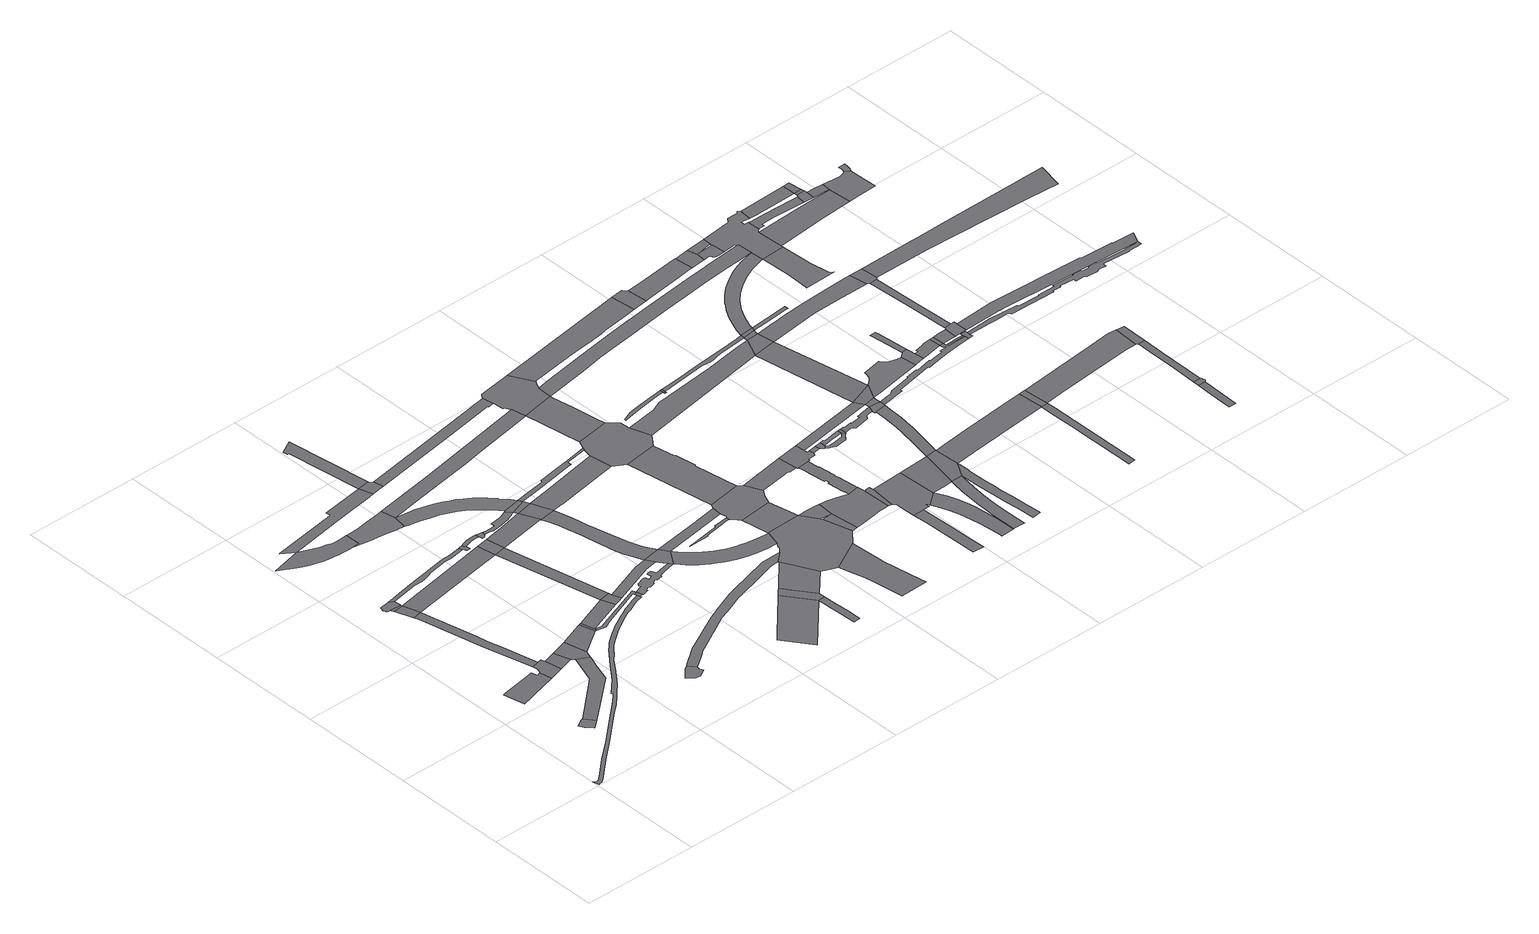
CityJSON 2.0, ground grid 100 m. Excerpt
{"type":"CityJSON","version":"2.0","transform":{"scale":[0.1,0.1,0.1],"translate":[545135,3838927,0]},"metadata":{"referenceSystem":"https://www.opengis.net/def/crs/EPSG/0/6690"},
"CityObjects":{
"road1":{"type":"Road","geometry":[{"type":"MultiSurface","lod":"1","boundaries":[[[0,1,2,3,4,5]]]}]},
"road2":{"type":"Road","attributes":{"RoadStructureAttribute.sectionType":"1"},"geometry":[{"type":"MultiSurface","lod":"1","boundaries":[[[6,7,8,9,10,11,12,13,14,15,16]]]}]},
"road3":{"type":"Road","attributes":{"RoadStructureAttribute.sectionType":"1"},"geometry":[{"type":"MultiSurface","lod":"1","boundaries":[[[17,18,5,4,19,20,21,22,23]]]}]},
"road4":{"type":"Road","geometry":[{"type":"MultiSurface","lod":"1","boundaries":[[[24,25,26,27,28,29,30,16,15,31,32]]]}]},
"road5":{"type":"Road","attributes":{"function":"1","RoadStructureAttribute.sectionType":"7"},"geometry":[{"type":"MultiSurface","lod":"1","boundaries":[[[33,34,35,36,37,38,39,40,41,42,26,25]]]}]},
"road6":{"type":"Road","attributes":{"RoadStructureAttribute.sectionType":"1"},"geometry":[{"type":"MultiSurface","lod":"1","boundaries":[[[43,44,45,46,47,48,49,50,51,52,53,54,55,56,57,58,59,60,61,62,63,64,65,66,67,68,69,70,71,72,73,74,75,76,77,78,79,80,81,82,83,84,85,86,87,88,89,90,91,92,93,94,95,96,97,98,99,100,101,102,103]]]}]},
"road7":{"type":"Road","geometry":[{"type":"MultiSurface","lod":"1","boundaries":[[[104,105,106,107,108,109,110,111,112,113,114,115,116,117,118]]]}]},
"road8":{"type":"Road","geometry":[{"type":"MultiSurface","lod":"1","boundaries":[[[113,119,120,121,122,123,114]]]}]},
"road9":{"type":"Road","geometry":[{"type":"MultiSurface","lod":"1","boundaries":[[[122,121,38,37,124]]]}]},
"road10":{"type":"Road","attributes":{"RoadStructureAttribute.sectionType":"1"},"geometry":[{"type":"MultiSurface","lod":"1","boundaries":[[[125,126,32,31,127]]]}]},
"road11":{"type":"Road","geometry":[{"type":"MultiSurface","lod":"1","boundaries":[[[128,129,125,127,17,23,130]]]}]},
"road12":{"type":"Road","attributes":{"function":"1","RoadStructureAttribute.sectionType":"7"},"geometry":[{"type":"MultiSurface","lod":"1","boundaries":[[[131,132,133,134,135,136,137,138,139,140,141,142,143,144,145,146,147,148,149,150,151,152,153,154,155,156,157,158,159,160]]]}]},
"road13":{"type":"Road","attributes":{"RoadStructureAttribute.sectionType":"1"},"geometry":[{"type":"MultiSurface","lod":"1","boundaries":[[[161,162,163,128,130,164,165]]]}]},
"road14":{"type":"Road","attributes":{"RoadStructureAttribute.sectionType":"1"},"geometry":[{"type":"MultiSurface","lod":"1","boundaries":[[[166,167,168,169,170,171,172,104,118,173,174,175,176,177,178,179,180,181,182,183,184,185]]]}]},
"road15":{"type":"Road","geometry":[{"type":"MultiSurface","lod":"1","boundaries":[[[186,187,188,189,190,191,192,193]]]}]},
"road16":{"type":"Road","attributes":{"RoadStructureAttribute.sectionType":"1"},"geometry":[{"type":"MultiSurface","lod":"1","boundaries":[[[194,122,124,195,196,197]]]}]},
"road17":{"type":"Road","geometry":[{"type":"MultiSurface","lod":"1","boundaries":[[[198,161,165,199,200]]]}]},
"road18":{"type":"Road","attributes":{"RoadStructureAttribute.sectionType":"1"},"geometry":[{"type":"MultiSurface","lod":"1","boundaries":[[[201,202,203,204,205,206,207,208,209,210,211,212,213]]]}]},
"road19":{"type":"Road","attributes":{"RoadStructureAttribute.sectionType":"1"},"geometry":[{"type":"MultiSurface","lod":"1","boundaries":[[[214,198,200,215]]]}]},
"road20":{"type":"Road","geometry":[{"type":"MultiSurface","lod":"1","boundaries":[[[216,217,218,219,220,160,159,221,222,223,224,225,226,227]]]}]},
"road21":{"type":"Road","attributes":{"RoadStructureAttribute.sectionType":"1"},"geometry":[{"type":"MultiSurface","lod":"1","boundaries":[[[228,229,200,199,230,231,232,233,234]]]}]},
"road22":{"type":"Road","geometry":[{"type":"MultiSurface","lod":"1","boundaries":[[[235,236,166,185,237,238,239,240,241,242,243,244,245,246]]]}]},
"road23":{"type":"Road","geometry":[{"type":"MultiSurface","lod":"1","boundaries":[[[247,214,215,248,249,250]]]}]},
"road24":{"type":"Road","attributes":{"RoadStructureAttribute.sectionType":"1"},"geometry":[{"type":"MultiSurface","lod":"1","boundaries":[[[251,252,214,247]]]}]},
"road25":{"type":"Road","geometry":[{"type":"MultiSurface","lod":"1","boundaries":[[[253,254,255,256,257,235,246,258,259,260,261,262,263]]]}]},
"road26":{"type":"Road","geometry":[{"type":"MultiSurface","lod":"1","boundaries":[[[264,194,197,252,251]]]}]},
"road27":{"type":"Road","geometry":[{"type":"MultiSurface","lod":"1","boundaries":[[[234,233,43,103,265]]]}]},
"road28":{"type":"Road","geometry":[{"type":"MultiSurface","lod":"1","boundaries":[[[266,267,263,262,268,269,270,271,272,273,274,275,276,277,278,279,280]]]}]},
"road29":{"type":"Road","geometry":[{"type":"MultiSurface","lod":"1","boundaries":[[[281,282,201,213,283,284,285]]]}]},
"road30":{"type":"Road","attributes":{"RoadStructureAttribute.sectionType":"1"},"geometry":[{"type":"MultiSurface","lod":"1","boundaries":[[[286,287,288,289,250,249,290,291,292]]]}]},
"road31":{"type":"Road","attributes":{"RoadStructureAttribute.sectionType":"1"},"geometry":[{"type":"MultiSurface","lod":"1","boundaries":[[[293,294,295,296,201,282]]]}]},
"road32":{"type":"Road","attributes":{"function":"1","RoadStructureAttribute.sectionType":"7"},"geometry":[{"type":"MultiSurface","lod":"1","boundaries":[[[297,298,299,300,301,302,303,304,305,306,307,308,309,310,311,312,313,314,315,316,317,318,227,226,319,320,321,322,323,324,325,326,327,328,329,330,331,332,333]]]}]},
"road33":{"type":"Road","attributes":{"RoadStructureAttribute.sectionType":"1"},"geometry":[{"type":"MultiSurface","lod":"1","boundaries":[[[334,335,336,337,338,339,340,341,342,343,344,345,346,347,348,349,186,193,350,351,352,353,354,355,356,357,358,359,360,361,362,363,364,365]]]}]},
"road34":{"type":"Road","attributes":{"RoadStructureAttribute.sectionType":"1"},"geometry":[{"type":"MultiSurface","lod":"1","boundaries":[[[366,367,368,264,251,369,370,371,372,373]]]}]},
"road35":{"type":"Road","attributes":{"RoadStructureAttribute.sectionType":"1"},"geometry":[{"type":"MultiSurface","lod":"1","boundaries":[[[374,375,376,377,378,379,380,381,280,279,382,383,384,385,386,387,388,389,390]]]}]},
"road36":{"type":"Road","attributes":{"RoadStructureAttribute.sectionType":"1"},"geometry":[{"type":"MultiSurface","lod":"1","boundaries":[[[391,392,393,394,395,396,397,398,399,400,401,402,403,404,405,406,234,265,407,408,409,410,411,412,413,414,415,416,417,418,419,420,421]]]}]},
"road37":{"type":"Road","attributes":{"RoadStructureAttribute.sectionType":"1"},"geometry":[{"type":"MultiSurface","lod":"1","boundaries":[[[422,423,424,425,426,427,428]]]}]},
"road38":{"type":"Road","geometry":[{"type":"MultiSurface","lod":"1","boundaries":[[[333,332,374,390,429]]]}]},
"road39":{"type":"Road","geometry":[{"type":"MultiSurface","lod":"1","boundaries":[[[430,286,292,431,432,421,420,433,434]]]}]},
"road40":{"type":"Road","geometry":[{"type":"MultiSurface","lod":"1","boundaries":[[[435,436,429,390,366,437]]]}]},
"road41":{"type":"Road","geometry":[{"type":"MultiSurface","lod":"1","boundaries":[[[437,366,373,438]]]}]},
"road42":{"type":"Road","attributes":{"function":"1","RoadStructureAttribute.sectionType":"7"},"geometry":[{"type":"MultiSurface","lod":"1","boundaries":[[[439,440,441,442,443,444,445,438,373,446,447,448,449,450,451,452,453,454,455,456,457,286,430]]]}]},
"road43":{"type":"Road","attributes":{"RoadStructureAttribute.sectionType":"1"},"geometry":[{"type":"MultiSurface","lod":"1","boundaries":[[[458,459,460,461,462,463]]]}]},
"road44":{"type":"Road","geometry":[{"type":"MultiSurface","lod":"1","boundaries":[[[464,465,422,428,461,460,466,467]]]}]},
"road45":{"type":"Road","attributes":{"function":"1","RoadStructureAttribute.sectionType":"7"},"geometry":[{"type":"MultiSurface","lod":"1","boundaries":[[[468,469,470,471,216,227,472,473,474,475,476,477,478]]]}]},
"road46":{"type":"Road","attributes":{"RoadStructureAttribute.sectionType":"1"},"geometry":[{"type":"MultiSurface","lod":"1","boundaries":[[[479,480,481,464,467,482,483]]]}]},
"road47":{"type":"Road","attributes":{"function":"1","RoadStructureAttribute.sectionType":"7"},"geometry":[{"type":"MultiSurface","lod":"1","boundaries":[[[484,485,486,487,488,489,490,491,492,493,494,495,496,497,433,420,498,499,500,501,502,503,504,505,506,507,508,509,510,511,512,513,514]]]}]},
"road48":{"type":"Road","attributes":{"RoadStructureAttribute.sectionType":"1"},"geometry":[{"type":"MultiSurface","lod":"1","boundaries":[[[515,516,285,284,517,518,519,520]]]}]},
"road49":{"type":"Road","attributes":{"RoadStructureAttribute.sectionType":"1"},"geometry":[{"type":"MultiSurface","lod":"1","boundaries":[[[521,522,430,434,523]]]}]},
"road50":{"type":"Road","attributes":{"RoadStructureAttribute.sectionType":"1"},"geometry":[{"type":"MultiSurface","lod":"1","boundaries":[[[524,525,526,527,437,438,528,529,530,531,532]]]}]},
"road51":{"type":"Road","attributes":{"RoadStructureAttribute.sectionType":"1"},"geometry":[{"type":"MultiSurface","lod":"1","boundaries":[[[533,534,535,536,537,538,539,540]]]}]},
"road52":{"type":"Road","attributes":{"RoadStructureAttribute.sectionType":"1"},"geometry":[{"type":"MultiSurface","lod":"1","boundaries":[[[541,542,543,544,545,546,333,429,547,548,549,550,551,552]]]}]},
"road53":{"type":"Road","attributes":{"RoadStructureAttribute.sectionType":"1"},"geometry":[{"type":"MultiSurface","lod":"1","boundaries":[[[553,554,555,556,557,558,559,560,561,562,563,564,565,566]]]}]},
"road54":{"type":"Road","geometry":[{"type":"MultiSurface","lod":"1","boundaries":[[[567,514,513,568,569,570,571,334,365,479,483,559,558,572,573,574,575,576]]]}]},
"road55":{"type":"Road","geometry":[{"type":"MultiSurface","lod":"1","boundaries":[[[577,578,514,567]]]}]},
"road56":{"type":"Road","geometry":[{"type":"MultiSurface","lod":"1","boundaries":[[[579,580,521,523,581,582,533,540,583,578,577,584,585,586]]]}]},
"road57":{"type":"Road","attributes":{"RoadStructureAttribute.sectionType":"1"},"geometry":[{"type":"MultiSurface","lod":"1","boundaries":[[[587,588,589,590,591,592,593,580,579]]]}]},
"road58":{"type":"Road","attributes":{"RoadStructureAttribute.sectionType":"1"},"geometry":[{"type":"MultiSurface","lod":"1","boundaries":[[[594,574,573,595]]]}]},
"road59":{"type":"Road","geometry":[{"type":"MultiSurface","lod":"1","boundaries":[[[596,597,598,599,600,541,552,524,532,601,602,593,592,603,604]]]}]},
"road60":{"type":"Road","attributes":{"function":"1","RoadStructureAttribute.sectionType":"7"},"geometry":[{"type":"MultiSurface","lod":"1","boundaries":[[[605,606,607,567,576,608,594,609]]]}]},
"road61":{"type":"Road","attributes":{"RoadStructureAttribute.sectionType":"7"},"geometry":[{"type":"MultiSurface","lod":"1","boundaries":[[[610,611,612,613,614,615,478,616,617,600,599]]]}]},
"road62":{"type":"Road","geometry":[{"type":"MultiSurface","lod":"1","boundaries":[[[618,619,620,515,520,621,622,623,624,625,468,478,615,626,627,628,629,630]]]}]},
"road63":{"type":"Road","attributes":{"RoadStructureAttribute.sectionType":"1"},"geometry":[{"type":"MultiSurface","lod":"1","boundaries":[[[631,632,586,585,633,634,635]]]}]},
"road64":{"type":"Road","geometry":[{"type":"MultiSurface","lod":"1","boundaries":[[[636,637,638,639,609,594,595,640,641,642,643,644,645,646,647,648,649,650]]]}]},
"road65":{"type":"Road","attributes":{"RoadStructureAttribute.sectionType":"1"},"geometry":[{"type":"MultiSurface","lod":"1","boundaries":[[[651,652,653,654,655,656,657,658]]]}]},
"road66":{"type":"Road","geometry":[{"type":"MultiSurface","lod":"1","boundaries":[[[659,660,661,647,646,662,663]]]}]},
"road67":{"type":"Road","attributes":{"RoadStructureAttribute.sectionType":"7"},"geometry":[{"type":"MultiSurface","lod":"1","boundaries":[[[664,665,666,667,668,669,670,671,672,673,674,675,676,677,678,679,680,681,682,683,684,685,686,687,688,689,690,691,692,693,650,649]]]}]},
"road68":{"type":"Road","attributes":{"RoadStructureAttribute.sectionType":"1"},"geometry":[{"type":"MultiSurface","lod":"1","boundaries":[[[694,695,696,697,698,699,700,701,702,703,704,705,706,707]]]}]},
"road69":{"type":"Road","geometry":[{"type":"MultiSurface","lod":"1","boundaries":[[[708,631,635,709,710,711,678,677,712,713,714,715,716,717,718,719,720]]]}]},
"road70":{"type":"Road","geometry":[{"type":"MultiSurface","lod":"1","boundaries":[[[721,722,663,662,723,655,654,724,725,726,727,728,729]]]}]},
"road71":{"type":"Road","attributes":{"function":"1","RoadStructureAttribute.sectionType":"7"},"geometry":[{"type":"MultiSurface","lod":"1","boundaries":[[[730,731,732,733,734,735,736,737,738,739,740,729,728,741,742,743,744,745,746,747,748,749,750]]]}]},
"road72":{"type":"Road","attributes":{"RoadStructureAttribute.sectionType":"1"},"geometry":[{"type":"MultiSurface","lod":"1","boundaries":[[[751,717,716,752]]]}]},
"road73":{"type":"Road","geometry":[{"type":"MultiSurface","lod":"1","boundaries":[[[707,753,754,755]]]}]},
"road74":{"type":"Road","geometry":[{"type":"MultiSurface","lod":"1","boundaries":[[[756,694,707,755,757]]]}]},
"road75":{"type":"Road","geometry":[{"type":"MultiSurface","lod":"1","boundaries":[[[758,751,752,759,760]]]}]},
"road76":{"type":"Road","attributes":{"function":"1","RoadStructureAttribute.sectionType":"7"},"geometry":[{"type":"MultiSurface","lod":"1","boundaries":[[[761,762,763,764,765,766,767,768,769,770,771,772,773,774,775,776,777,778]]]}]},
"road77":{"type":"Road","attributes":{"RoadStructureAttribute.sectionType":"1"},"geometry":[{"type":"MultiSurface","lod":"1","boundaries":[[[779,780,781,782,783,784,785,721,729,786,787,788,761]]]}]},
"road78":{"type":"Road","geometry":[{"type":"MultiSurface","lod":"1","boundaries":[[[789,790,791,792,793,794,795,760,759,796,797,798,799,800,801,802,803,804]]]}]},
"road79":{"type":"Road","attributes":{"RoadStructureAttribute.sectionType":"1"},"geometry":[{"type":"MultiSurface","lod":"1","boundaries":[[[805,806,807,808,809,758,760,810,811,789]]]}]},
"road80":{"type":"Road","attributes":{"RoadStructureAttribute.sectionType":"1"},"geometry":[{"type":"MultiSurface","lod":"1","boundaries":[[[812,813,814,815,816,817,818,604,603,819]]]}]},
"road81":{"type":"Road","attributes":{"RoadStructureAttribute.sectionType":"1"},"geometry":[{"type":"MultiSurface","lod":"1","boundaries":[[[630,820,821,822,823,824,825,826,827,828,829,830,831,618]]]}]},
"road82":{"type":"Road","attributes":{"RoadStructureAttribute.sectionType":"1"},"geometry":[{"type":"MultiSurface","lod":"1","boundaries":[[[832,833,834,835,836,837,838,839,840,841,842,843,844,845,846,847,848,849,850,851,852,853,854,855,856,857,858,859]]]}]},
"road83":{"type":"Road","geometry":[{"type":"MultiSurface","lod":"1","boundaries":[[[860,805,789,804,861]]]}]},
"road84":{"type":"Road","attributes":{"RoadStructureAttribute.sectionType":"1"},"geometry":[{"type":"MultiSurface","lod":"1","boundaries":[[[862,708,720,863]]]}]},
"road85":{"type":"Road","geometry":[{"type":"MultiSurface","lod":"1","boundaries":[[[864,779,761,778,847,846]]]}]},
"road86":{"type":"Road","attributes":{"RoadStructureAttribute.sectionType":"1"},"geometry":[{"type":"MultiSurface","lod":"1","boundaries":[[[865,866,867,868,869,870,871,860,861,872,873,874,875,876]]]}]},
"road87":{"type":"Road","attributes":{"RoadStructureAttribute.sectionType":"1"},"geometry":[{"type":"MultiSurface","lod":"1","boundaries":[[[877,878,879,880,881,882,883,756,757,884,885,886,887,888,889,890]]]}]},
"road88":{"type":"Road","attributes":{"function":"1","RoadStructureAttribute.sectionType":"7"},"geometry":[{"type":"MultiSurface","lod":"1","boundaries":[[[891,892,893,894,895,896,897,898,899,900,901,902,903,904,779,864]]]}]},
"road89":{"type":"Road","geometry":[{"type":"MultiSurface","lod":"1","boundaries":[[[865,876,905,897,896,906,907]]]}]},
"road90":{"type":"Road","attributes":{"function":"1","RoadStructureAttribute.sectionType":"7"},"geometry":[{"type":"MultiSurface","lod":"1","boundaries":[[[908,909,865,907]]]}]},
"road91":{"type":"Road","attributes":{"function":"1","RoadStructureAttribute.sectionType":"7"},"geometry":[{"type":"MultiSurface","lod":"1","boundaries":[[[910,911,912,913,914,915,916,917,918,919,920,921,922,923,626,615,924,925,926,927,928,929,930,931,932,933,934]]]}]},
"road92":{"type":"Road","geometry":[{"type":"MultiSurface","lod":"1","boundaries":[[[935,862,863,936,909,908]]]}]},
"road93":{"type":"Road","geometry":[{"type":"MultiSurface","lod":"1","boundaries":[[[937,819,862,935]]]}]},
"road94":{"type":"Road","geometry":[{"type":"MultiSurface","lod":"1","boundaries":[[[938,939,940,831,830,941,942]]]}]},
"road95":{"type":"Road","attributes":{"RoadStructureAttribute.sectionType":"1"},"geometry":[{"type":"MultiSurface","lod":"1","boundaries":[[[943,944,945,946,947,864,846,948,949,950,951]]]}]},
"road96":{"type":"Road","geometry":[{"type":"MultiSurface","lod":"1","boundaries":[[[952,812,819,937]]]}]},
"road97":{"type":"Road","attributes":{"function":"1","RoadStructureAttribute.sectionType":"7"},"geometry":[{"type":"MultiSurface","lod":"1","boundaries":[[[953,954,955,890,812,952]]]}]},
"road98":{"type":"Road","geometry":[{"type":"MultiSurface","lod":"1","boundaries":[[[956,877,890,955]]]}]},
"road99":{"type":"Road","attributes":{"RoadStructureAttribute.sectionType":"1"},"geometry":[{"type":"MultiSurface","lod":"1","boundaries":[[[957,958,959,960,961,962,963,964,965,935,908,966,967,968,969,970]]]}]},
"road100":{"type":"Road","attributes":{"function":"1"},"geometry":[{"type":"MultiSurface","lod":"1","boundaries":[[[971,972,973,942,941,974,975,976,977,978]]]}]},
"road101":{"type":"Road","attributes":{"RoadStructureAttribute.sectionType":"1"},"geometry":[{"type":"MultiSurface","lod":"1","boundaries":[[[979,980,981,982,951,983,984,985,986,987,988]]]}]},
"road102":{"type":"Road","attributes":{"RoadStructureAttribute.sectionType":"1"},"geometry":[{"type":"MultiSurface","lod":"1","boundaries":[[[989,990,991,992,993,994,995,996,956,955]]]}]},
"road103":{"type":"Road","attributes":{"RoadStructureAttribute.sectionType":"1"},"geometry":[{"type":"MultiSurface","lod":"1","boundaries":[[[997,998,999,1000,1001,1002,1003,1004,1005,1006,1007,1008,907,906,1009,1010,1011,1012,1013,1014,1015,1016,1017]]]}]},
"road104":{"type":"Road","geometry":[{"type":"MultiSurface","lod":"1","boundaries":[[[1018,1019,1020,1021,970,969,1022,1023,1024]]]}]},
"road105":{"type":"Road","geometry":[{"type":"MultiSurface","lod":"1","boundaries":[[[1025,943,951,982]]]}]},
"road106":{"type":"Road","attributes":{"function":"1","RoadStructureAttribute.sectionType":"7"},"geometry":[{"type":"MultiSurface","lod":"1","boundaries":[[[1026,1027,1028,1029,1030,1031,1032,1033,1034,1035,1036,1037,1038,1039,1040,1041,877,956,1042,1043,1044,1045,1046,1047,1048,1049,1050,1051]]]}]},
"road107":{"type":"Road","geometry":[{"type":"MultiSurface","lod":"1","boundaries":[[[1052,1053,1054,1055,1020,1019]]]}]},
"road108":{"type":"Road","attributes":{"RoadStructureAttribute.sectionType":"1"},"geometry":[{"type":"MultiSurface","lod":"1","boundaries":[[[1056,1057,1058,1059,1060,1061,1062,1063,952,937,1064,1065,1066,1067]]]}]},
"road109":{"type":"Road","attributes":{"RoadStructureAttribute.sectionType":"1"},"geometry":[{"type":"MultiSurface","lod":"1","boundaries":[[[1068,1069,1070,1071,1072,1073,1024,1023,1074]]]}]},
"road110":{"type":"Road","geometry":[{"type":"MultiSurface","lod":"1","boundaries":[[[1075,971,978,1076,1077]]]}]},
"road111":{"type":"Road","geometry":[{"type":"MultiSurface","lod":"1","boundaries":[[[1078,1079,1068,1074,1080]]]}]},
"road112":{"type":"Road","attributes":{"RoadStructureAttribute.sectionType":"1"},"geometry":[{"type":"MultiSurface","lod":"1","boundaries":[[[1081,1082,1080,1074,1083,1084,1085]]]}]},
"road113":{"type":"Road","geometry":[{"type":"MultiSurface","lod":"1","boundaries":[[[1086,1077,1076,1087,1088,1089,1090,1091,1092,1093,1094,1095,1096,1097]]]}]},
"road114":{"type":"Road","attributes":{"RoadStructureAttribute.sectionType":"1"},"geometry":[{"type":"MultiSurface","lod":"1","boundaries":[[[1098,1099,1078,1080,1100]]]}]},
"road115":{"type":"Road","attributes":{"RoadStructureAttribute.sectionType":"1"},"geometry":[{"type":"MultiSurface","lod":"1","boundaries":[[[1101,1102,1075,1077,1103,1104,1105,1106]]]}]},
"road116":{"type":"Road","geometry":[{"type":"MultiSurface","lod":"1","boundaries":[[[1107,1108,1085,1084,997,1017,1109,1110,1111]]]}]},
"road117":{"type":"Road","geometry":[{"type":"MultiSurface","lod":"1","boundaries":[[[1112,1113,1114,1115,1116,1117,1118,1098,1100,1119,1120,1121,1122]]]}]},
"road118":{"type":"Road","attributes":{"RoadStructureAttribute.sectionType":"7"},"geometry":[{"type":"MultiSurface","lod":"1","boundaries":[[[1123,1124,1125,1126,1127,1128,1129,1130,1131,1132,1133,1134,1135,1136,1051]]]}]},
"road119":{"type":"Road","attributes":{"RoadStructureAttribute.sectionType":"1"},"geometry":[{"type":"MultiSurface","lod":"1","boundaries":[[[1137,1138,1139,1025,982,1140,1141,1142,1143,1144]]]}]},
"road120":{"type":"Road","attributes":{"RoadStructureAttribute.sectionType":"1"},"geometry":[{"type":"MultiSurface","lod":"1","boundaries":[[[1145,1146,1147,1148,1149,1150,1151,1116,1115]]]}]},
"road121":{"type":"Road","geometry":[{"type":"MultiSurface","lod":"1","boundaries":[[[1152,1153,1154,1155,1156,1101,1106,1157,1158,1159,1160,1086,1097,1161,1162,1163,1164,1165,1166,910,934,1167,1168,1026,1051,1136,1169,1170,1171,1172,1173,1174,1175,1176,1177,1178,1179,1180,1181,1182,1183,1184,1185,1186,1187]]]}]},
"road122":{"type":"Road","geometry":[{"type":"MultiSurface","lod":"1","boundaries":[[[1188,1056,1067,1147,1146,1189]]]}]},
"road123":{"type":"Road","attributes":{"RoadStructureAttribute.sectionType":"1"},"geometry":[{"type":"MultiSurface","lod":"1","boundaries":[[[1190,1191,1192,1193,1194]]]}]},
"road124":{"type":"Road","geometry":[{"type":"MultiSurface","lod":"1","boundaries":[[[1195,1190,1194,1196,1197,1198,1199,1200]]]}]},
"road125":{"type":"Road","attributes":{"RoadStructureAttribute.sectionType":"1"},"geometry":[{"type":"MultiSurface","lod":"1","boundaries":[[[1201,1202,1203,1204,1205,1206,1195,1200]]]}]},
"road126":{"type":"Road","attributes":{"function":"1","RoadStructureAttribute.sectionType":"7"},"geometry":[{"type":"MultiSurface","lod":"1","boundaries":[[[1207,1208,1209,1210,1211,1212,1213,1214,1179,1178,1215,1216,1217,1218,1219,1220,1221]]]}]},
"road127":{"type":"Road","geometry":[{"type":"MultiSurface","lod":"1","boundaries":[[[1222,1144,1143,1223,1203,1202,1224,1225]]]}]},
"road128":{"type":"Road","attributes":{"function":"1","RoadStructureAttribute.sectionType":"7"},"geometry":[{"type":"MultiSurface","lod":"1","boundaries":[[[1226,1227,1228,1229,1230,1231,1170,1169,1232,1233,1234,1235]]]}]},
"road129":{"type":"Road","attributes":{"RoadStructureAttribute.sectionType":"1"},"geometry":[{"type":"MultiSurface","lod":"1","boundaries":[[[1236,1187,1186,1237,1238,1239,1240,1241]]]}]},
"road130":{"type":"Road","attributes":{"RoadStructureAttribute.sectionType":"1"},"geometry":[{"type":"MultiSurface","lod":"1","boundaries":[[[1242,1243,1244,1245,1246,1247,1248,1249,1250,1251,1252,1253,1254,1255,1256,1257,1258,1259,1260,1111,1110,1261,1262,1263,1264,1265,1266,1267,1268,1269,1270,1271,1272,1273,1274,1275,1276,1277,1278,1279,1280,1281,1282,1283,1284,1285,1286]]]}]},
"road131":{"type":"Road","geometry":[{"type":"MultiSurface","lod":"1","boundaries":[[[1287,1221,1220,1288,1289,1290]]]}]},
"road132":{"type":"Road","geometry":[{"type":"MultiSurface","lod":"1","boundaries":[[[1291,1241,1287,1290]]]}]},
"road133":{"type":"Road","attributes":{"RoadStructureAttribute.sectionType":"1"},"geometry":[{"type":"MultiSurface","lod":"1","boundaries":[[[1292,1293,1294,1295,1296,1297,1298,1122,1121,1299,1300,1301,1302,1303,1286,1304]]]}]},
"road134":{"type":"Road","geometry":[{"type":"MultiSurface","lod":"1","boundaries":[[[1305,1236,1241,1291]]]}]},
"road135":{"type":"Road","attributes":{"function":"1","RoadStructureAttribute.sectionType":"7"},"geometry":[{"type":"MultiSurface","lod":"1","boundaries":[[[1306,1289,1288,1307,1308]]]}]},
"road136":{"type":"Road","geometry":[{"type":"MultiSurface","lod":"1","boundaries":[[[1309,1310,1311,1308,1307,1226,1235,1312,1313,1314]]]}]},
"road137":{"type":"Road","attributes":{"RoadStructureAttribute.sectionType":"1"},"geometry":[{"type":"MultiSurface","lod":"1","boundaries":[[[1315,1316,1317,1318,1319,1188,1189,1320,1321,1322,1323,1324,1325]]]}]},
"road138":{"type":"Road","geometry":[{"type":"MultiSurface","lod":"1","boundaries":[[[1326,1327,1328,1329,1330,1331,1332,1333,1309,1314]]]}]}
},
"vertices":[
[452,673,0],[380,631,0],[406,587,0],[453,531,0],[526,593,0],[460,671,0],
[599,1287,0],[576,1280,0],[561,1331,0],[515,1321,0],[259,1278,0],[235,1273,0],[273,1085,0],[363,1111,0],[403,1122,0],[625,1186,0],[605,1291,0],
[908,1234,0],[822,992,0],[918,927,0],[962,1062,0],[971,1088,0],[995,1156,0],[1005,1185,0],
[716,1399,0],[685,1392,0],[617,1375,0],[621,1356,0],[624,1336,0],[624,1333,0],[619,1313,0],[754,1223,0],[726,1365,0],
[613,1698,0],[582,1828,0],[561,1930,0],[474,2326,0],[457,2406,0],[381,2392,0],[381,2390,0],[385,2378,0],[392,2353,0],[515,1790,0],
[1755,1507,0],[1692,1484,0],[1640,1466,0],[1588,1443,0],[1546,1422,0],[1498,1399,0],[1449,1371,0],[1399,1346,0],[1349,1313,0],[1314,1288,0],[1255,1245,0],[1220,1217,0],[1195,1191,0],[1163,1159,0],[1124,1116,0],[1079,1060,0],[1018,982,0],[934,874,0],[821,762,0],[832,751,0],[803,720,0],[738,657,0],[662,589,0],[396,354,0],[235,217,0],[79,76,0],[47,50,0],[30,48,0],[17,55,0],[4,62,0],[18,9,0],[22,13,0],[50,15,0],[62,23,0],[104,58,0],[253,195,0],[414,334,0],[679,569,0],[759,637,0],[823,700,0],[862,743,0],[917,801,0],[964,857,0],[1045,960,0],[1104,1041,0],[1151,1091,0],[1188,1136,0],[1218,1167,0],[1243,1189,0],[1278,1217,0],[1335,1258,0],[1369,1283,0],[1419,1314,0],[1466,1342,0],[1514,1370,0],[1561,1393,0],[1603,1410,0],[1653,1431,0],[1703,1451,0],[1765,1470,0],[1762,1482,0],
[367,2658,0],[281,2641,0],[270,2606,0],[274,2605,0],[276,2602,0],[278,2587,0],[282,2580,0],[288,2576,0],[296,2575,0],[311,2578,0],[405,2571,0],[416,2573,0],[406,2627,0],[407,2631,0],[410,2633,0],
[322,2550,0],[325,2545,0],[325,2543,0],[411,2555,0],[408,2561,0],
[458,2406,0],
[837,1400,0],[771,1379,0],[881,1260,0],
[984,1445,0],[909,1422,0],[1026,1247,0],
[621,3450,0],[576,3450,0],[550,3451,0],[499,3466,0],[491,3469,0],[448,3478,0],[408,3493,0],[363,3513,0],[315,3532,0],[284,3545,0],[21,3486,0],[22,3485,0],[23,3484,0],[83,3447,0],[136,3418,0],[196,3388,0],[244,3369,0],[247,3368,0],[299,3352,0],[352,3335,0],[392,3330,0],[434,3323,0],[482,3319,0],[485,3319,0],[540,3317,0],[550,3317,0],[589,3317,0],[639,3320,0],[688,3323,0],[684,3453,0],
[1207,1525,0],[1148,1503,0],[1009,1453,0],[1154,1333,0],[1241,1392,0],
[1182,2793,0],[1088,2776,0],[1058,2773,0],[1028,2774,0],[996,2773,0],[652,2713,0],[599,2702,0],[643,2677,0],[663,2677,0],[690,2676,0],[718,2678,0],[746,2682,0],[767,2687,0],[803,2697,0],[840,2713,0],[1003,2741,0],[1060,2740,0],[1110,2747,0],[1158,2755,0],[1188,2761,0],
[1449,639,0],[1412,612,0],[1342,539,0],[1399,484,0],[1439,479,0],[1508,519,0],[1491,548,0],[1495,576,0],
[1296,2716,0],[576,2428,0],[1125,2523,0],[1325,2557,0],
[1224,1531,0],[1252,1390,0],[1254,1413,0],
[1128,3810,0],[758,3751,0],[763,3714,0],[755,3712,0],[275,3633,0],[182,3618,0],[179,3617,0],[283,3546,0],[688,3613,0],[763,3626,0],[786,3629,0],[1122,3685,0],[1163,3692,0],
[1524,1642,0],[1566,1527,0],
[1068,3498,0],[1030,3492,0],[895,3473,0],[798,3459,0],[698,3453,0],[630,3315,0],[766,3295,0],[865,3280,0],[929,3270,0],[1002,3259,0],[1066,3250,0],[1089,3372,0],
[1764,1570,0],[1316,1403,0],[1334,1378,0],[1396,1406,0],[1744,1539,0],[1748,1526,0],[1777,1540,0],
[1219,2801,0],[1194,2795,0],[1196,2760,0],[1202,2756,0],[1205,2748,0],[1207,2739,0],[1211,2735,0],[1218,2730,0],[1240,2734,0],[1236,2755,0],[1234,2767,0],[1234,2769,0],
[1616,1661,0],[1615,1545,0],[1650,1558,0],[1622,1635,0],
[1427,2574,0],[1326,2555,0],
[1362,2830,0],[1328,2830,0],[1297,2826,0],[1271,2819,0],[1243,2810,0],[1236,2771,0],[1270,2785,0],[1305,2794,0],[1342,2798,0],[1379,2797,0],[1382,2829,0],
[1406,2736,0],
[1790,1492,0],
[1426,2822,0],[1393,2828,0],[1382,2795,0],[1384,2793,0],[1386,2782,0],[1389,2761,0],[1409,2766,0],[1417,2770,0],[1423,2776,0],[1425,2782,0],[1426,2788,0],[1427,2790,0],[1431,2791,0],[1433,2792,0],[1437,2820,0],
[1233,3819,0],[1233,3822,0],[1185,3696,0],[1279,3711,0],[1265,3796,0],
[2081,1782,0],[2001,1770,0],[1994,1769,0],[1982,1767,0],[2015,1693,0],[2095,1705,0],[2126,1710,0],
[1135,4562,0],[1020,4503,0],[1026,4461,0],[1040,4463,0],
[1883,2930,0],[1850,2976,0],[1840,2990,0],[1794,3042,0],[1792,3045,0],[1767,3071,0],[1741,3099,0],[1715,3124,0],[1698,3141,0],[1667,3167,0],[1666,3168,0],[1653,3178,0],[1632,3192,0],[1608,3208,0],[1560,3240,0],[1520,3259,0],[1472,3281,0],[1422,3301,0],[1367,3318,0],[1319,3335,0],[1262,3349,0],[1194,3361,0],[1098,3245,0],[1195,3223,0],[1268,3204,0],[1348,3182,0],[1403,3158,0],[1471,3126,0],[1524,3097,0],[1558,3073,0],[1574,3062,0],[1617,3020,0],[1663,2981,0],[1672,2970,0],[1706,2931,0],[1729,2900,0],[1884,2928,0],
[2862,1191,0],[2775,1189,0],[2690,1188,0],[2683,1188,0],[2677,1188,0],[2333,1089,0],[2312,1082,0],[2289,1075,0],[2270,1069,0],[2254,1064,0],[2102,1004,0],[1971,950,0],[1655,784,0],[1629,770,0],[1602,751,0],[1472,656,0],[1518,592,0],[1603,653,0],[1656,691,0],[1684,710,0],[2025,893,0],[2103,922,0],[2196,958,0],[2272,988,0],[2318,1001,0],[2334,1005,0],[2350,1010,0],[2508,1055,0],[2590,1078,0],[2696,1109,0],[2719,1116,0],[2776,1117,0],
[1782,2812,0],[1543,2760,0],[1445,2743,0],[1620,2608,0],[1832,2645,0],[1844,2647,0],[1850,2647,0],[1855,2648,0],
[1721,2892,0],[1677,2874,0],[1667,2870,0],[1653,2866,0],[1552,2848,0],[1557,2816,0],[1512,2814,0],[1470,2816,0],[1470,2786,0],[1503,2784,0],[1507,2782,0],[1508,2780,0],[1566,2783,0],[1636,2796,0],[1676,2807,0],[1740,2837,0],[1763,2846,0],
[2096,1620,0],[2096,1623,0],[2039,1610,0],[2026,1650,0],[2018,1655,0],[1983,1647,0],[1978,1639,0],[1986,1604,0],[1949,1591,0],[1941,1619,0],[1933,1626,0],[1918,1624,0],[1851,1600,0],[1844,1588,0],[1841,1578,0],[1847,1563,0],[1795,1480,0],[1850,1498,0],[1847,1510,0],[1884,1523,0],[1892,1513,0],[1944,1529,0],[1944,1541,0],[1982,1554,0],[1984,1544,0],[2039,1555,0],[2039,1567,0],[2096,1583,0],[2194,1606,0],[2202,1608,0],[2179,1637,0],
[2509,817,0],[2335,633,0],[2197,487,0],[2142,428,0],[2317,187,0],[2676,567,0],[2683,575,0],
[1901,2896,0],
[2238,1808,0],[2157,1665,0],[2158,1663,0],[2288,1735,0],[2287,1736,0],
[1908,2883,0],[1908,2884,0],[1929,2844,0],
[1996,2666,0],
[2226,1829,0],[2203,1866,0],[2175,1926,0],[2137,2031,0],[2058,2375,0],[2032,2509,0],[2006,2624,0],[1857,2642,0],[1879,2578,0],[1905,2488,0],[1918,2421,0],[1934,2358,0],[1946,2294,0],[1952,2259,0],[2000,1999,0],[2020,1932,0],[2041,1875,0],[2072,1800,0],[2074,1795,0],
[2755,338,0],[2751,459,0],[2746,578,0],[2685,575,0],[2700,212,0],[2759,217,0],
[2567,879,0],[2548,859,0],[2743,631,0],[2743,635,0],
[2589,3767,0],[2502,3751,0],[2076,3672,0],[1602,3587,0],[1326,3412,0],[1720,3479,0],[1902,3510,0],[2077,3542,0],[2518,3626,0],[2611,3643,0],[2615,3644,0],
[2784,1108,0],[2756,1079,0],[2610,925,0],[2929,826,0],[2930,825,0],
[2958,1419,0],[2938,1419,0],[2855,1425,0],[2773,1437,0],[2710,1452,0],[2692,1456,0],[2607,1485,0],[2527,1525,0],[2456,1569,0],[2402,1612,0],[2393,1618,0],[2390,1622,0],[2345,1668,0],[2297,1722,0],[2209,1599,0],[2264,1537,0],[2267,1534,0],[2323,1484,0],[2330,1478,0],[2405,1426,0],[2418,1419,0],[2421,1417,0],[2493,1377,0],[2576,1340,0],[2671,1311,0],[2749,1294,0],[2832,1285,0],[2915,1284,0],[2917,1284,0],[2921,1284,0],[2960,1419,0],
[2524,4007,0],[2073,3930,0],[2074,3843,0],[2485,3914,0],[2487,3903,0],[2540,3912,0],
[2866,1907,0],[2601,1865,0],[2860,1826,0],
[2634,2972,0],[2230,2899,0],[2108,2877,0],[2084,2872,0],[1995,2668,0],[2000,2668,0],[2085,2680,0],[2091,2681,0],[2660,2779,0],
[2857,1760,0],[2730,1744,0],[2730,1732,0],[2433,1684,0],[2610,1688,0],[2615,1693,0],[2842,1733,0],[2862,1730,0],
[2660,3077,0],[2507,3051,0],[2320,3019,0],[2174,2994,0],[2160,2975,0],[2050,2956,0],[2080,2927,0],[2399,2981,0],[2463,2993,0],[2458,3024,0],[2651,3058,0],[2649,3054,0],
[3384,361,0],[3360,510,0],[3346,608,0],[3344,639,0],[3339,720,0],[3328,919,0],[3057,772,0],[3080,686,0],[3117,548,0],[3130,467,0],[3154,304,0],[3166,219,0],[3168,209,0],[3407,214,0],
[3261,1429,0],[2901,1251,0],[2906,1246,0],[2896,1235,0],[2900,1231,0],[3426,1028,0],[3427,1028,0],[3363,1276,0],[3351,1293,0],[3354,1293,0],
[3210,1691,0],[2924,1662,0],
[3174,1995,0],[2886,1945,0],[2872,1768,0],[2864,1763,0],[2882,1716,0],[3241,1766,0],[3281,1825,0],[3215,1965,0],
[3114,2373,0],[3121,2382,0],[3093,2559,0],[3083,2568,0],[3064,2688,0],[3053,2756,0],[2765,2715,0],
[3453,1282,0],[3478,1036,0],
[3062,3113,0],[3061,3117,0],[3055,3123,0],[2979,3191,0],[2691,3150,0],[2662,2778,0],[2715,2746,0],[3129,2858,0],[3069,3031,0],
[3450,1429,0],[3358,1433,0],[3268,1429,0],[3444,1284,0],[3464,1427,0],
[2974,3226,0],[2968,3265,0],[2933,3488,0],[2902,3681,0],[2901,3685,0],[2900,3695,0],[2617,3632,0],[2641,3481,0],
[2841,4093,0],[2552,4051,0],[2549,4046,0],[2542,3900,0],[2552,3822,0],[2553,3817,0],[2562,3818,0],[2583,3778,0],[2905,3827,0],[2911,3839,0],[2935,3883,0],[2943,3900,0],[2944,3905,0],
[3620,2030,0],[3266,1973,0],[3561,1867,0],[3571,1855,0],[3638,1866,0],
[3701,1373,0],[3683,1381,0],[3605,1403,0],[3530,1420,0],[3522,1042,0],[3530,1043,0],[3600,1053,0],[3676,1064,0],[3719,1070,0],[3787,1073,0],[3820,1074,0],[3816,1321,0],[3816,1324,0],[3808,1389,0],[3704,1372,0],
[3993,374,0],[3986,615,0],[3981,774,0],[3979,871,0],[3883,869,0],[3888,745,0],[3904,257,0],[3997,246,0],
[3871,1334,0],[3831,1332,0],[3831,1323,0],[3854,1075,0],[3874,1298,0],
[3807,1399,0],[3804,1400,0],[3802,1428,0],[3803,1428,0],[3786,1580,0],[3784,1579,0],[3783,1586,0],[3780,1613,0],[3783,1614,0],[3766,1758,0],[3763,1758,0],[3756,1828,0],[3759,1828,0],[3755,1863,0],[3651,1853,0],[3652,1840,0],[3654,1819,0],[3658,1819,0],[3665,1751,0],[3663,1750,0],[3679,1603,0],[3694,1604,0],[3697,1576,0],[3698,1570,0],[3683,1568,0],[3700,1419,0],[3702,1419,0],[3706,1388,0],[3703,1387,0],[3703,1385,0],
[3535,3213,0],[3494,3208,0],[3435,3200,0],[3318,3184,0],[3228,3170,0],[3197,3163,0],[3166,3152,0],[3127,3132,0],[3112,3129,0],[3115,3114,0],[3168,3128,0],[3308,3153,0],[3492,3179,0],[3537,3183,0],
[3813,2061,0],[3639,1859,0],[3640,1852,0],[3647,1852,0],[3771,1865,0],[3770,1872,0],[3769,1879,0],[3838,1885,0],[3850,1910,0],[3846,1951,0],[3822,1947,0],[3822,1962,0],[3822,1979,0],
[4154,1313,0],[4061,1307,0],[3877,1041,0],[3991,872,0],[4035,873,0],[4033,916,0],[4035,912,0],[4050,883,0],[4168,972,0],
[4306,265,0],[4299,436,0],[4297,480,0],[4288,562,0],[4280,652,0],[4264,722,0],[4246,799,0],[4218,877,0],[4181,951,0],[4180,954,0],[4171,968,0],[4078,830,0],[4112,741,0],[4138,651,0],[4156,551,0],[4170,456,0],[4186,272,0],[4187,266,0],[4187,259,0],[4188,253,0],[4307,263,0],
[3915,1962,0],[3920,1921,0],
[3539,3161,0],[3555,3162,0],[3554,3179,0],
[3553,3215,0],[3555,3182,0],
[3968,1970,0],[3950,1899,0],[3972,1926,0],
[4358,984,0],[4352,950,0],[4336,845,0],[4324,753,0],[4315,643,0],[4311,563,0],[4310,495,0],[4309,480,0],[4311,265,0],[4412,260,0],[4412,266,0],[4411,281,0],[4407,409,0],[4409,536,0],[4413,636,0],[4419,741,0],[4440,889,0],[4457,984,0],
[4427,1328,0],[4424,1328,0],[4414,1328,0],[4368,1325,0],[4249,1318,0],[4234,1318,0],[4200,1316,0],[4253,977,0],[4273,978,0],[4346,983,0],
[4160,1953,0],[4138,1926,0],[4130,1915,0],[4062,1906,0],[4047,1904,0],[3993,1897,0],[3973,1925,0],[3975,1879,0],[4013,1869,0],[4015,1868,0],[4028,1857,0],[4056,1861,0],[4128,1870,0],[4143,1886,0],[4158,1906,0],[4180,1926,0],
[4156,1988,0],[4096,1979,0],[4048,1972,0],[4010,1967,0],[4007,1977,0],[4059,1939,0],[4074,1941,0],
[4405,3234,0],[4377,3232,0],[4282,3221,0],[3983,3173,0],[3434,3110,0],[3345,3071,0],[3083,3033,0],[4328,3063,0],
[3288,3954,0],[3406,3971,0],[3583,3989,0],[3585,3989,0],[3591,3991,0],[3595,3991,0],[3650,4001,0],[3724,4013,0],[3727,4014,0],[3964,4048,0],[4053,4061,0],[4032,4277,0],
[4579,340,0],[4572,428,0],[4570,453,0],[4561,565,0],[4553,665,0],[4549,739,0],[4548,764,0],[4546,819,0],[4543,911,0],[4540,995,0],[4540,1003,0],[4540,1004,0],[4537,1097,0],[4537,1117,0],[4537,1119,0],[4461,984,0],[4461,958,0],[4464,880,0],[4465,821,0],[4467,770,0],[4468,761,0],[4469,736,0],[4476,642,0],[4485,521,0],[4491,447,0],[4495,395,0],[4505,268,0],[4583,281,0],
[4184,1992,0],[4190,1936,0],
[4473,2168,0],[4521,2091,0],
[4525,1337,0],
[4521,2049,0],[4384,2023,0],[4387,2003,0],[4292,1987,0],[4292,1997,0],[4217,1986,0],[4217,1996,0],[4247,1947,0],[4282,1929,0],[4412,1953,0],[4439,1986,0],[4502,1997,0],
[4418,3309,0],[4372,3304,0],[4366,3301,0],[4173,3280,0],[3936,3255,0],[3806,3241,0],[3597,3219,0],[3958,3229,0],[3997,3223,0],[4039,3224,0],[4079,3228,0],[4117,3236,0],[4155,3248,0],[4411,3273,0],
[4559,1505,0],[4590,1668,0],[4592,1688,0],[4606,1800,0],[4615,1903,0],[4618,1986,0],[4518,1972,0],[4515,1894,0],[4511,1819,0],[4502,1729,0],[4493,1672,0],[4488,1642,0],[4466,1521,0],[4428,1334,0],
[4504,1967,0],[4627,1998,0],[4619,2039,0],
[4618,2108,0],[4523,2087,0],
[5133,4125,0],[5128,4125,0],[5123,4125,0],[4886,4105,0],[4833,4099,0],[4791,4095,0],[4787,4094,0],[4778,4093,0],[4682,4083,0],[4579,4072,0],[4179,4025,0],[3772,3969,0],[3383,3910,0],[2996,3844,0],[3287,3762,0],[3484,3799,0],[3661,3825,0],[3836,3849,0],[4043,3879,0],[4238,3903,0],[4435,3928,0],[4640,3952,0],[4837,3972,0],[5072,3992,0],[5141,3997,0],
[4691,2244,0],[4523,2091,0],
[4536,3092,0],
[4147,4277,0],[4144,4280,0],[4143,4293,0],[4190,4080,0],[4173,4256,0],
[5428,1432,0],[4802,1368,0],[4709,1358,0],[4643,1351,0],[4538,1338,0],[4711,1137,0],[4991,1165,0],[5435,1208,0],[5444,1209,0],
[4517,3243,0],
[4518,3251,0],[4521,3271,0],[4526,3288,0],
[4534,3322,0],
[5049,2338,0],[5000,2354,0],[4975,2372,0],[4941,2407,0],[4772,2375,0],[4771,2357,0],[4759,2311,0],[4728,2278,0],[4722,2274,0],[4644,2113,0],[4652,2115,0],[4701,2124,0],[5111,2199,0],[5094,2336,0],
[4686,4311,0],[4679,4310,0],[4357,4274,0],[4293,4094,0],[4353,4102,0],[4570,4132,0],[4681,4149,0],[4701,4150,0],
[5509,668,0],[5507,931,0],[5507,1107,0],[5505,1214,0],[5444,1106,0],[5447,896,0],[5448,659,0],[5449,448,0],[5449,277,0],[5512,285,0],
[4572,3293,0],[4689,3303,0],[4874,3320,0],[4887,3322,0],[4883,3354,0],[4868,3352,0],[4689,3336,0],[4569,3325,0],
[5604,2208,0],[5352,2200,0],[5355,2183,0],[5220,2159,0],[5217,2169,0],[5075,2137,0],[5072,2150,0],[4965,2131,0],[4968,2121,0],[4773,2084,0],[4743,2062,0],[4702,2054,0],[4702,2011,0],[4829,2032,0],[4826,2052,0],[5160,2116,0],[5166,2105,0],[5268,2129,0],[5370,2145,0],[5490,2161,0],[5607,2171,0],
[5189,2359,0],[5187,2379,0],[5138,2372,0],[5129,2361,0],[5172,2211,0],[5205,2216,0],[5195,2296,0],
[5489,1439,0],
[5141,3991,0],[5117,3987,0],[5032,3969,0],[4955,3943,0],[4880,3910,0],[4815,3872,0],[4793,3859,0],[4716,3803,0],[4685,3774,0],[4657,3748,0],[4592,3677,0],[4573,3650,0],[4543,3609,0],[4499,3534,0],[4462,3453,0],[4433,3376,0],[4543,3359,0],[4580,3449,0],[4629,3540,0],[4688,3623,0],[4752,3686,0],[4829,3747,0],[4906,3795,0],[5001,3839,0],[5128,3877,0],[5147,3881,0],
[5160,2660,0],[5158,2683,0],[5106,2678,0],[5110,2651,0],
[5483,3312,0],[5335,3309,0],[5185,3303,0],[5041,3294,0],[4940,3287,0],[4806,3275,0],[4707,3265,0],[4690,3263,0],[4984,3147,0],[5218,3152,0],[5373,3155,0],[5504,3157,0],
[5390,2353,0],[5329,2350,0],[5305,2339,0],[5275,2332,0],[5229,2322,0],[5231,2303,0],[5394,2251,0],
[4816,4327,0],[4832,4162,0],[4836,4240,0],
[5425,2356,0],[5411,2354,0],[5433,2254,0],
[5556,2232,0],[5434,2226,0],[5399,2215,0],[5604,2220,0],[5601,2232,0],
[4993,4253,0],[4891,4167,0],[4893,4158,0],[4898,4151,0],[4901,4145,0],[4906,4140,0],[4908,4138,0],[4915,4134,0],[4924,4130,0],[4936,4129,0],[4945,4130,0],[5001,4135,0],
[5558,2367,0],[5488,2363,0],[5553,2258,0],
[4993,4347,0],[4831,4329,0],[4838,4241,0],[4893,4253,0],[4938,4262,0],[4989,4273,0],
[5646,2253,0],[5601,2252,0],[5647,2175,0],[5647,2203,0],[5649,2235,0],
[5663,2373,0],[5662,2391,0],[5638,2391,0],[5630,2391,0],[5567,2382,0],[5567,2380,0],[5567,2375,0],[5586,2259,0],[5592,2259,0],[5665,2262,0],[5663,2363,0],
[5148,3867,0],[5161,3620,0],[5153,3423,0],[5152,3414,0],[5428,3419,0],[5404,3432,0],[5402,3434,0],[5401,3437,0],[5399,3441,0],[5398,3446,0],[5395,3458,0],[5371,3621,0],[5357,3887,0],[5357,3892,0],
[6393,1536,0],[6213,1514,0],[5567,1447,0],[5505,1218,0],[5654,1234,0],[6365,1307,0],[6452,1308,0],[6463,1530,0],
[5606,2858,0],[5592,3146,0],[5528,3142,0],[5544,2848,0],[5551,2714,0],[5561,2511,0],[5563,2454,0],
[5400,4430,0],[5385,4414,0],[5354,4413,0],[5293,4416,0],[5262,4377,0],[4990,4268,0],[4992,4259,0],[4993,4256,0],[4994,4253,0],[5107,4146,0],[5124,4136,0],[5125,4135,0],[5127,4135,0],[5130,4133,0],[5132,4129,0],[5141,3995,0],[5141,3993,0],[5356,3910,0],[5345,4140,0],[5345,4141,0],[5345,4143,0],[5345,4144,0],[5346,4148,0],[5349,4151,0],[5355,4156,0],[5362,4160,0],[5372,4168,0],[5367,4278,0],[5354,4279,0],[5347,4279,0],[5335,4279,0],[5333,4315,0],[5345,4314,0],[5376,4311,0],[5408,4308,0],[5417,4415,0],
[5600,3313,0],[5611,3163,0],
[6457,636,0],[6453,495,0],[6448,297,0],[6509,295,0],[6517,634,0],
[6458,691,0],[6527,643,0],[6537,652,0],[6528,681,0],[6526,683,0],[6519,689,0],
[6530,1117,0],[6533,1297,0],[6472,1296,0],[6469,1116,0],[6464,903,0],[6458,705,0],
[5784,4266,0],[5646,4270,0],[5535,4273,0],[5394,4272,0],[5386,4271,0],[5380,4274,0],[5378,4275,0],[5371,4277,0],[5422,4172,0],[5427,4172,0],[5424,4195,0],[5424,4197,0],[5536,4198,0],[5827,4187,0],[5841,4264,0],
[6495,1527,0],[6468,1298,0],[6533,1299,0],[6539,1523,0],
[6070,4172,0],[5930,4168,0],[5687,4158,0],[5410,4144,0],[5378,4142,0],[5362,4141,0],[5377,3912,0],[5382,3913,0],[5772,3949,0],[6080,3971,0],
[5849,4428,0],[5464,4303,0],[5485,4303,0],[5486,4303,0],[5490,4303,0],[5852,4314,0],
[7271,2207,0],[7169,2208,0],[7166,2203,0],[7089,2205,0],[6911,2216,0],[6901,2230,0],[6834,2230,0],[6821,2215,0],[6764,2217,0],[6749,2234,0],[6684,2238,0],[6684,2226,0],[6486,2234,0],[6486,2221,0],[6336,2222,0],[6334,2212,0],[6139,2220,0],[6136,2233,0],[5874,2245,0],[5832,2207,0],[5899,2205,0],[6019,2204,0],[6032,2197,0],[6037,2182,0],[6332,2177,0],[6439,2173,0],[6442,2188,0],[6519,2184,0],[6519,2194,0],[6649,2188,0],[6649,2163,0],[6727,2159,0],[6742,2146,0],[6842,2140,0],[6859,2153,0],[6930,2149,0],[6927,2163,0],[6929,2173,0],[6937,2181,0],[7084,2172,0],[7172,2166,0],[7184,2173,0],[7254,2171,0],[7294,2172,0],[7298,2212,0],
[5854,4284,0],[5920,4183,0],[5924,4261,0],[5921,4285,0],
[5921,4316,0],
[7143,2317,0],[7143,2325,0],[7088,2327,0],[6863,2340,0],[6853,2350,0],[6022,2384,0],[5673,2361,0],[5981,2272,0],[6082,2268,0],[6480,2251,0],[6792,2237,0],[7089,2222,0],[7340,2309,0],
[5904,4430,0],
[5996,4258,0],[6070,4177,0],[6072,4253,0],
[6291,4266,0],[6281,4256,0],[6234,4243,0],[6164,3978,0],[6345,3985,0],[6334,4237,0],
[7208,3333,0],[7068,3331,0],[6398,3323,0],[6208,3321,0],[6098,3319,0],[6110,3165,0],[6685,3142,0],[6686,3142,0],[7080,3126,0],[7338,3112,0],[7385,3334,0],
[6346,4257,0],[6349,4267,0],[6356,4297,0],[6361,4330,0],[6300,4328,0],[6303,4299,0],[6298,4284,0],[6296,4276,0]
]}
